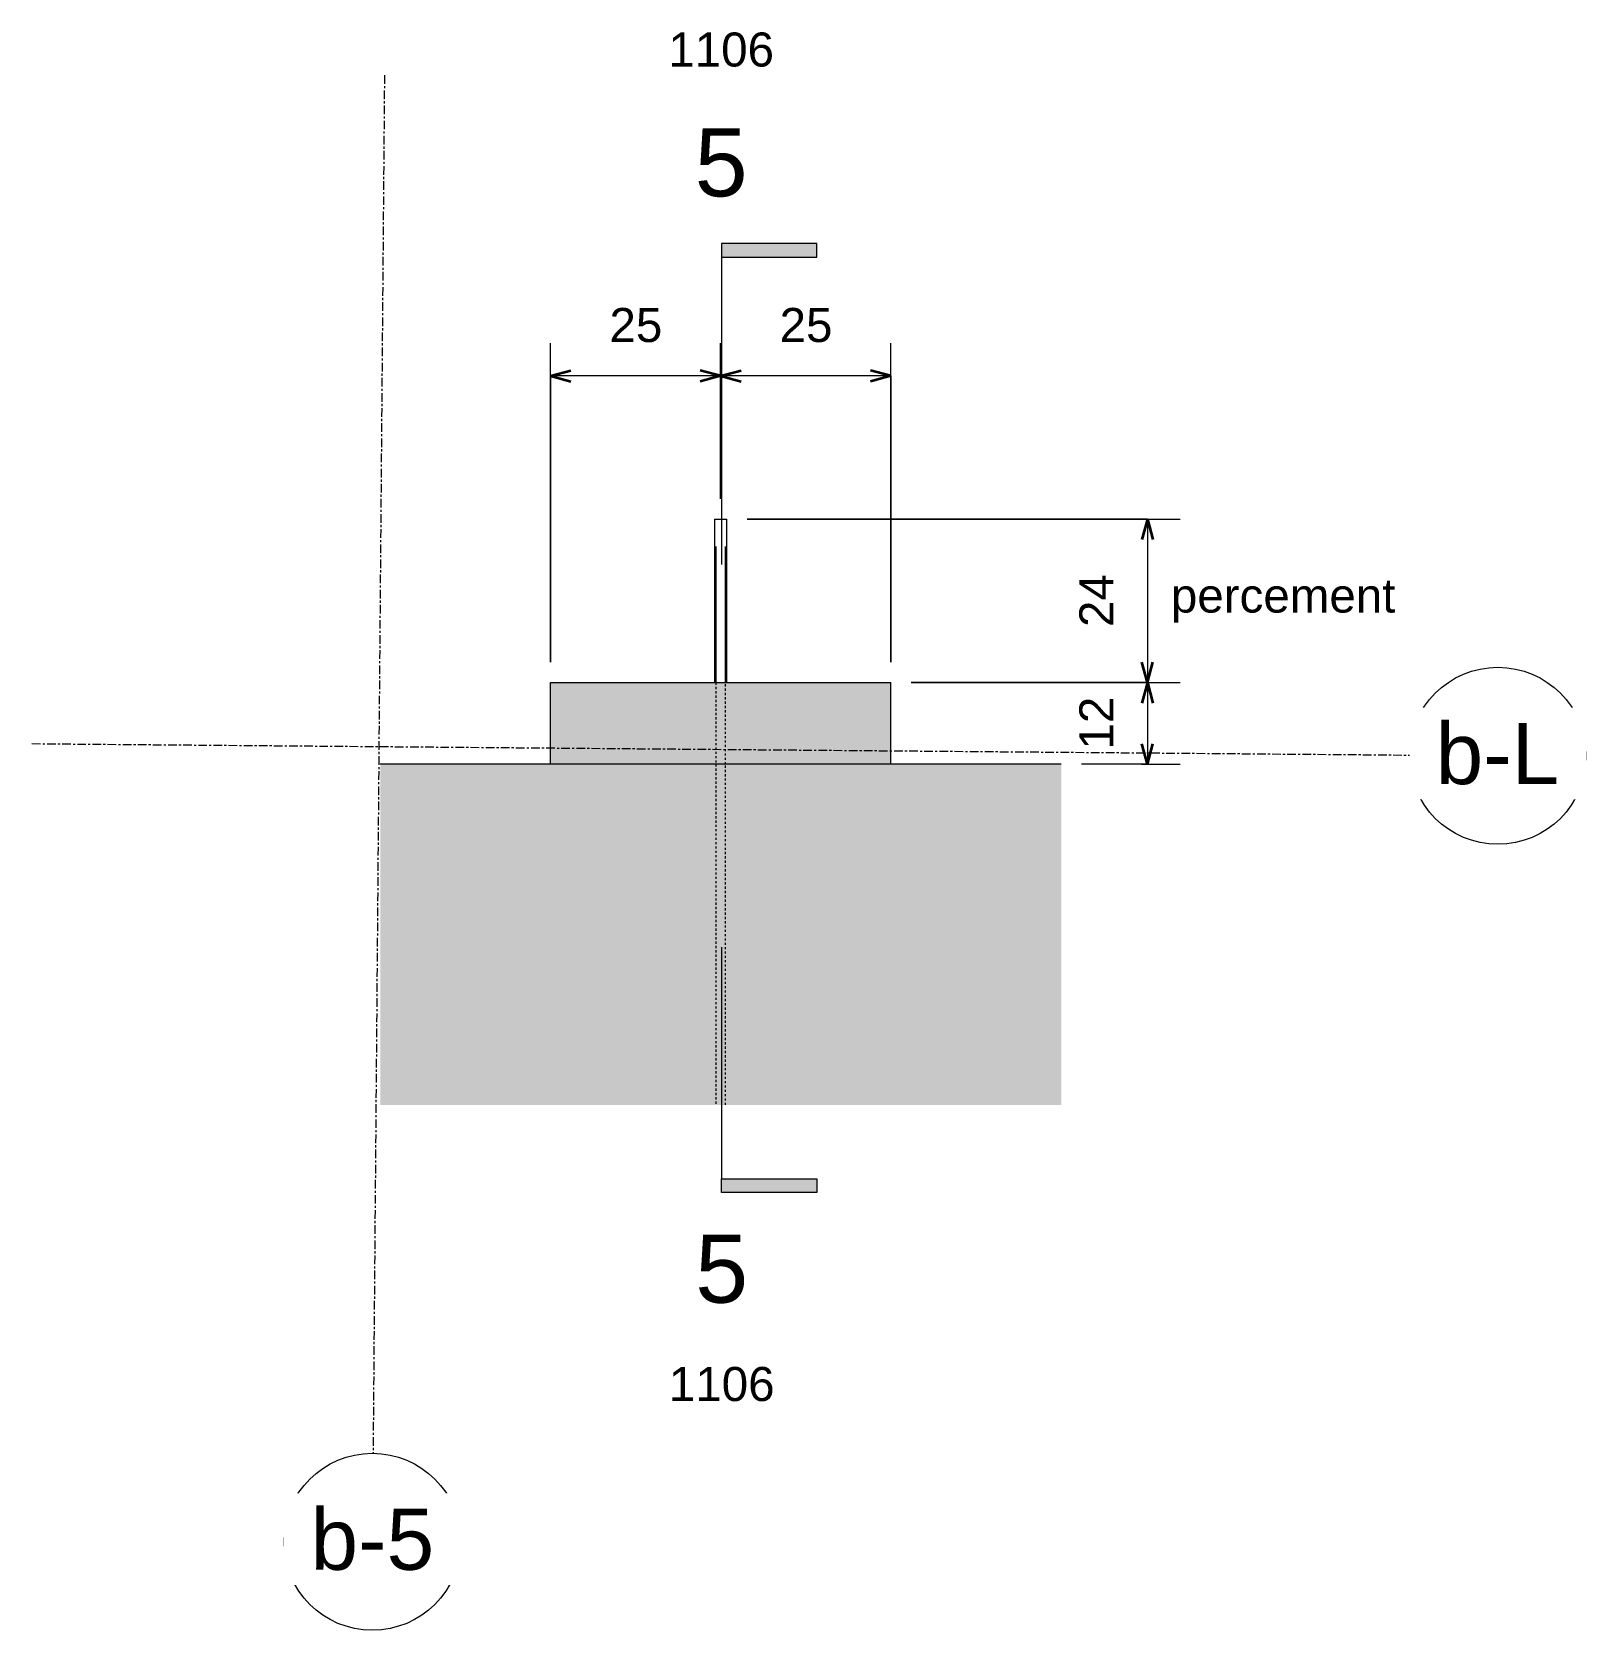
# Model space of a CAD drawing. Header units: millimetres. Extents: x 9775 to 12060, y 14694 to 17043.
import ezdxf

# ---------------------------------------------------------------- set-up
doc = ezdxf.new("R2010")
doc.units = ezdxf.units.MM
doc.linetypes.add('Ligne de quadrillage', pattern=[22.225, 12.7, -3.175, 3.175, -3.175])
doc.linetypes.add('Tiret', pattern=[6.35, 3.175, -3.175])
for name, color, linetype, lineweight in [('A-ANNO-DIMS', 211, 'Continuous', 9), ('A-ANNO-DIMS-20', 211, 'Continuous', 9), ('A-FLOR', 192, 'Continuous', 18), ('A-FLOR-PATT', 8, 'Continuous', 18), ('A-GENM', 13, 'Continuous', 18), ('A-GENM-HDLN', 13, 'Tiret', 18), ('G-ANNO-SYMB', 111, 'Continuous', 9), ('G-ANNO-TEXT', 231, 'Continuous', 9), ('S-GRID', 1, 'Continuous', 9), ('S-GRID-IDEN', 1, 'Continuous', 9)]:
    doc.layers.add(name, color=color, linetype=linetype, lineweight=lineweight)
doc.styles.add('Arial', font='arial.ttf', dxfattribs={"height": 90})
doc.styles.add('Arial_1', font='arial.ttf', dxfattribs={"height": 50})
doc.styles.add('Arial_2', font='arial.ttf', dxfattribs={"height": 100})
doc.dimstyles.new('Flèche_-_Arial_2_5_mm', dxfattribs={"dimscale": 304.8, "dimtxt": 51.01297, "dimasz": 0.098425, "dimexe": 0.15748, "dimexo": 0.098425, "dimgap": 0.114829, "dimtad": 1, "dimdec": 1, "dimlfac": 0.1, "dimrnd": 0.1, "dimdsep": 46, "dimtxsty": 'Arial_1', "dimblk1": 'OPEN30', "dimblk2": 'OPEN30', "dimsah": 1, "dimcen": 0.09, "dimazin": 0, "dimtfac": 1, "dimtdec": 4, "dimtix": 1, "dimtmove": 0, "dimatfit": 3, "dimfxl": 1, "dimtvp": 1, "dimtolj": 1, "dimtzin": 0, "dimarcsym": 2})
doc.dimstyles.new('Flèche_-_Arial_2_5_mm_1', dxfattribs={"dimscale": 304.8, "dimtxt": 51.01297, "dimasz": 0.098425, "dimexe": 0.15748, "dimexo": 0.098425, "dimgap": 0.114829, "dimtad": 1, "dimdec": 1, "dimlfac": 0.1, "dimrnd": 0.1, "dimdsep": 46, "dimtxsty": 'Arial_1', "dimblk1": 'OPEN30', "dimblk2": 'OPEN30', "dimsah": 1, "dimcen": 0.09, "dimazin": 0, "dimtfac": 1, "dimtdec": 4, "dimtix": 1, "dimtmove": 0, "dimatfit": 3, "dimfxl": 1, "dimtvp": 1, "dimtolj": 1, "dimtzin": 0, "dimarcsym": 2})
doc.dimstyles.new('Flèche_-_Arial_2_5_mm_2', dxfattribs={"dimscale": 304.8, "dimtxt": 51.01297, "dimasz": 0.098425, "dimexe": 0.15748, "dimexo": 0.098425, "dimgap": 0.114829, "dimtad": 1, "dimdec": 1, "dimlfac": 0.1, "dimrnd": 0.1, "dimdsep": 46, "dimtxsty": 'Arial_1', "dimblk1": 'OPEN30', "dimblk2": 'OPEN30', "dimsah": 1, "dimcen": 0.09, "dimazin": 0, "dimtfac": 1, "dimtdec": 4, "dimtix": 1, "dimtmove": 0, "dimatfit": 3, "dimfxl": 1, "dimtvp": 1, "dimtolj": 1, "dimtzin": 0, "dimarcsym": 2})

# ---------------------------------------------------------------- blocks, each defined once
blk = doc.blocks.new('Grid - M_Extrémité de la ligne de quadrillage - Cercle-11575-COF Niveau 1 - Repère 1')
at = {"layer": 'S-GRID-IDEN'}
blk.add_circle((0, 0), 6.5, dxfattribs=at)
blk = doc.blocks.new('DIMBLOCK201-COF Niveau 1 - Repère 1')
at = {"layer": 'A-ANNO-DIMS-20'}
for p, q in [((10786.9, 16357.2), (10786.9, 16585.5)), ((11036.9, 16117.2), (11036.9, 16585.5)), ((11036.9, 16537.5), (10786.9, 16537.5)), ((10786.9, 16537.5), (10786.9, 16357.2)), ((11036.9, 16537.5), (11036.9, 16117.2))]:
    blk.add_line(p, q, dxfattribs=at)
at = {"layer": 'A-ANNO-DIMS-20', "lineweight": 35}
for p, q in [((10786.9, 16537.5), (10756.9, 16545.6)), ((10786.9, 16537.5), (10756.9, 16529.5)), ((10786.9, 16537.5), (10816.9, 16545.6)), ((10786.9, 16537.5), (10816.9, 16529.5)), ((11036.9, 16537.5), (11006.9, 16545.6)), ((11036.9, 16537.5), (11006.9, 16529.5))]:
    blk.add_line(p, q, dxfattribs=at)
at = {"layer": 'A-ANNO-DIMS-20', "color": 0, "insert": (10873.5, 16637.4), "char_height": 50, "width": 92.294, "attachment_point": 1, "line_spacing_factor": 0.941778, "style": 'Arial_1'}
blk.add_mtext('25', dxfattribs=at)
blk = doc.blocks.new('_Open30')
at = {"color": 0, "linetype": 'ByBlock', "lineweight": -2}
for p, q in [((-1, 0.268), (0, 0)), ((0, 0), (-1, -0.268)), ((0, 0), (-1, 0))]:
    blk.add_line(p, q, dxfattribs=at)
blk = doc.blocks.new('DIMBLOCK202-COF Niveau 1 - Repère 1')
at = {"layer": 'A-ANNO-DIMS-20'}
for p, q in [((10536.9, 16117.2), (10536.9, 16585.5)), ((10786.9, 16357.2), (10786.9, 16585.5)), ((10786.9, 16537.5), (10536.9, 16537.5)), ((10536.9, 16537.5), (10536.9, 16117.2)), ((10786.9, 16537.5), (10786.9, 16357.2))]:
    blk.add_line(p, q, dxfattribs=at)
at = {"layer": 'A-ANNO-DIMS-20', "lineweight": 35}
for p, q in [((10536.9, 16537.5), (10566.9, 16545.6)), ((10536.9, 16537.5), (10566.9, 16529.5)), ((10786.9, 16537.5), (10756.9, 16545.6)), ((10786.9, 16537.5), (10756.9, 16529.5)), ((10786.9, 16537.5), (10816.9, 16545.6)), ((10786.9, 16537.5), (10816.9, 16529.5))]:
    blk.add_line(p, q, dxfattribs=at)
at = {"layer": 'A-ANNO-DIMS-20', "color": 0, "insert": (10623.5, 16637.4), "char_height": 50, "width": 92.294, "attachment_point": 1, "line_spacing_factor": 0.941778, "style": 'Arial_1'}
blk.add_mtext('25', dxfattribs=at)
blk = doc.blocks.new('DIMBLOCK203-COF Niveau 1 - Repère 1')
at = {"layer": 'A-ANNO-DIMS-20'}
for p, q in [((11066.9, 16087.2), (11461.9, 16087.2)), ((11413.9, 16087.2), (11066.9, 16087.2)), ((11413.9, 16087.2), (11413.9, 15967.2)), ((11413.9, 15967.2), (11316.9, 15967.2)), ((11405.1, 15967.2), (11461.9, 15967.2))]:
    blk.add_line(p, q, dxfattribs=at)
at = {"layer": 'A-ANNO-DIMS-20', "lineweight": 35}
for p, q in [((11413.9, 16087.2), (11405.9, 16057.2)), ((11413.9, 16087.2), (11422, 16057.2)), ((11413.9, 15967.2), (11405.9, 15997.2)), ((11413.9, 15967.2), (11422, 15997.2))]:
    blk.add_line(p, q, dxfattribs=at)
at = {"layer": 'A-ANNO-DIMS-20', "color": 0, "insert": (11314, 15988.8), "char_height": 50, "width": 92.294, "attachment_point": 1, "rotation": 90, "line_spacing_factor": 0.941778, "style": 'Arial_1'}
blk.add_mtext('12', dxfattribs=at)
blk = doc.blocks.new('DIMBLOCK204-COF Niveau 1 - Repère 1')
at = {"layer": 'A-ANNO-DIMS-20'}
for p, q in [((10825.9, 16327.2), (11461.9, 16327.2)), ((11413.9, 16327.2), (10825.9, 16327.2)), ((11413.9, 16327.2), (11413.9, 16087.2)), ((11066.9, 16087.2), (11461.9, 16087.2)), ((11413.9, 16087.2), (11066.9, 16087.2))]:
    blk.add_line(p, q, dxfattribs=at)
at = {"layer": 'A-ANNO-DIMS-20', "lineweight": 35}
for p, q in [((11413.9, 16327.2), (11405.9, 16297.2)), ((11413.9, 16327.2), (11422, 16297.2)), ((11413.9, 16087.2), (11405.9, 16117.2)), ((11413.9, 16087.2), (11422, 16117.2))]:
    blk.add_line(p, q, dxfattribs=at)
at = {"layer": 'A-ANNO-DIMS-20', "color": 0, "insert": (11314, 16168.8), "char_height": 50, "width": 92.294, "attachment_point": 1, "rotation": 90, "line_spacing_factor": 0.941778, "style": 'Arial_1'}
blk.add_mtext('24', dxfattribs=at)
blk = doc.blocks.new('Section - MIS-Marque de ligne de coupe-740779-COF Niveau 1 - Repère 1')
at = {"layer": 'G-ANNO-SYMB'}
blk.add_hatch(color=256, dxfattribs=at).paths.add_polyline_path([(0, 7), (0, 0), (-1, 0), (-1, 7)], flags=0)
for p, q in [((0, 7), (-1, 7)), ((-1, 7), (-1, 0)), ((0, 0), (0, 7)), ((-1, 0), (0, 0))]:
    blk.add_line(p, q, dxfattribs=at)

msp = doc.modelspace()

# ---------------------------------------------------------------- hatches: boundary and pattern name
at = {"layer": 'A-FLOR-PATT'}
msp.add_hatch(color=256, dxfattribs=at).paths.add_polyline_path([(11287.39, 15466.89), (11287.39, 15967.21), (10286.68, 15967.21), (10286.68, 15466.89), (10787.04, 15466.89)], flags=0)
at = {"layer": 'A-GENM'}
msp.add_hatch(color=256, dxfattribs=at).paths.add_polyline_path([(10536.93, 15967.21), (11036.93, 15967.21), (11036.93, 16087.21), (10536.93, 16087.21)], flags=0)

# ---------------------------------------------------------------- linework, layer by layer
at = {"layer": 'A-FLOR'}
msp.add_line((11287.39, 15967.21), (10286.68, 15967.21), dxfattribs=at)
at = {"layer": 'A-GENM'}
for p, q in [((10777.93, 16327.21), (10777.93, 16087.21)), ((10777.93, 16327.21), (10786.93, 16327.21)), ((10786.93, 16327.21), (10795.93, 16327.21)), ((10795.93, 16087.21), (10795.93, 16327.21)), ((10779.93, 16287.21), (10779.93, 16087.21)), ((10793.93, 16087.21), (10793.93, 16287.21)), ((10536.93, 16087.21), (11036.93, 16087.21)), ((10536.93, 15967.21), (10536.93, 16087.21)), ((11036.93, 15967.21), (11036.93, 16087.21)), ((11036.93, 15967.21), (10536.93, 15967.21))]:
    msp.add_line(p, q, dxfattribs=at)
at = {"layer": 'A-GENM-HDLN'}
for p, q in [((10779.93, 16087.16), (10779.93, 15967.26)), ((10793.93, 15967.26), (10793.93, 16087.16)), ((10779.93, 15967.16), (10779.93, 15466.89)), ((10793.93, 15466.89), (10793.93, 15967.16))]:
    msp.add_line(p, q, dxfattribs=at)
at = {"layer": 'G-ANNO-SYMB'}
for p, q in [((10788.06, 16712.19), (10788.06, 16260.83)), ((10788.06, 15698.44), (10788.06, 15358.12))]:
    msp.add_line(p, q, dxfattribs=at)
at = {"layer": 'S-GRID', "linetype": 'Ligne de quadrillage'}
msp.add_line((10292.9, 16979.17), (10276.16, 14955.24), dxfattribs=at)

# ---------------------------------------------------------------- block references
at = {"layer": 'G-ANNO-SYMB', "xscale": 19.99999999999999, "yscale": 19.99999999999999, "zscale": 19.99999999999999, "rotation": 269.9999999999995}
msp.add_blockref('Section - MIS-Marque de ligne de coupe-740779-COF Niveau 1 - Repère 1', (10788.06, 16712.19), dxfattribs=at)
at = {"layer": 'G-ANNO-SYMB', "extrusion": (0, 0, -1), "xscale": 19.99999999999999, "yscale": 19.99999999999999, "zscale": 19.99999999999999, "rotation": 90.00000000000074}
msp.add_blockref('Section - MIS-Marque de ligne de coupe-740779-COF Niveau 1 - Repère 1', (-10788.06, 15358.12), dxfattribs=at)
at = {"layer": 'S-GRID-IDEN', "xscale": 19.99999999999999, "yscale": 19.99999999999999, "zscale": 19.99999999999999}
for p, rotation in [((11928.9, 15979.66), 269.5260961025183), ((10275.08, 14825.24), 179.5260961025184)]:
    msp.add_blockref('Grid - M_Extrémité de la ligne de quadrillage - Cercle-11575-COF Niveau 1 - Repère 1', p, dxfattribs=dict(at, rotation=rotation))

# ---------------------------------------------------------------- texts
at = {"layer": 'G-ANNO-SYMB', "attachment_point": 2, "line_spacing_factor": 0.941778}
for s, insert, char_height, width, style in [('1106', (10787.65, 17042.03), 50, 186.0938, 'Arial_1'), ('5', (10787.65, 16901.33), 100, 93.0469, 'Arial_2'), ('5', (10788.48, 15276.36), 100, 93.0469, 'Arial_2'), ('1106', (10788.48, 15081.97), 50, 186.0938, 'Arial_1')]:
    msp.add_mtext(s, dxfattribs=dict(at, insert=insert, char_height=char_height, width=width, style=style))
at = {"layer": 'G-ANNO-TEXT', "color": 7, "insert": (11448.47, 16240.05), "char_height": 50, "width": 399.2404, "attachment_point": 1, "style": 'Arial_1'}
msp.add_mtext('percement', dxfattribs=at)

# ---------------------------------------------------------------- dimensions: what is measured, and where the dimension line sits
at = {"layer": 'A-ANNO-DIMS'}
for base, p1, p2, dimstyle, picture, middle in [((10536.93, 16537.52), (10786.93, 16327.21), (10536.93, 16087.21), 'Flèche_-_Arial_2_5_mm_1', 'DIMBLOCK202-COF Niveau 1 - Repère 1', (10661.93, 16598.05)), ((10786.93, 16537.52), (11036.93, 16087.21), (10786.93, 16327.21), 'Flèche_-_Arial_2_5_mm', 'DIMBLOCK201-COF Niveau 1 - Repère 1', (10911.93, 16598.05))]:
    dim = msp.add_linear_dim(base=base, p1=p1, p2=p2, dimstyle=dimstyle, override={"dimpost": '<>', "dimfxl": 346.554469}, dxfattribs=at)
    dim.commit()
    dim.dimension.update_dxf_attribs({"geometry": picture, "text_midpoint": middle})
for base, p1, p2, override, picture, middle in [((11413.93, 16087.21), (10795.93, 16327.21), (11036.93, 16087.21), {"dimpost": '<>', "dimfxl": 340.119097}, 'DIMBLOCK204-COF Niveau 1 - Repère 1', (11353.83, 16207.21)), ((11413.93, 15967.21), (11036.93, 16087.21), (11435.14, 15967.21), {"dimpost": '<>', "dimfxl": 415.898059}, 'DIMBLOCK203-COF Niveau 1 - Repère 1', (11353.83, 16027.21))]:
    dim = msp.add_linear_dim(base=base, p1=p1, p2=p2, angle=90, dimstyle='Flèche_-_Arial_2_5_mm_2', override=override, dxfattribs=at)
    dim.commit()
    dim.dimension.update_dxf_attribs({"geometry": picture, "text_midpoint": middle})

# ---------------------------------------------------------------- next in the draw order: texts
at = {"layer": 'S-GRID-IDEN', "char_height": 90, "width": 217.065, "attachment_point": 2, "line_spacing_factor": 0.941778, "style": 'Arial', "bg_fill": 3, "box_fill_scale": 1.25, "bg_fill_color": 256, "bg_fill_true_color": 13158600, "bg_fill_transparency": 0}
for s, insert in [('b-L', (11928.38, 16028.02)), ('b-5', (10275.11, 14874.08))]:
    msp.add_mtext(s, dxfattribs=dict(at, insert=insert))

# ---------------------------------------------------------------- next in the draw order: linework, layer by layer
at = {"layer": 'S-GRID', "linetype": 'Ligne de quadrillage'}
msp.add_line((9774.96, 15997.48), (11798.9, 15980.74), dxfattribs=at)

doc.saveas('drawing.dxf')
